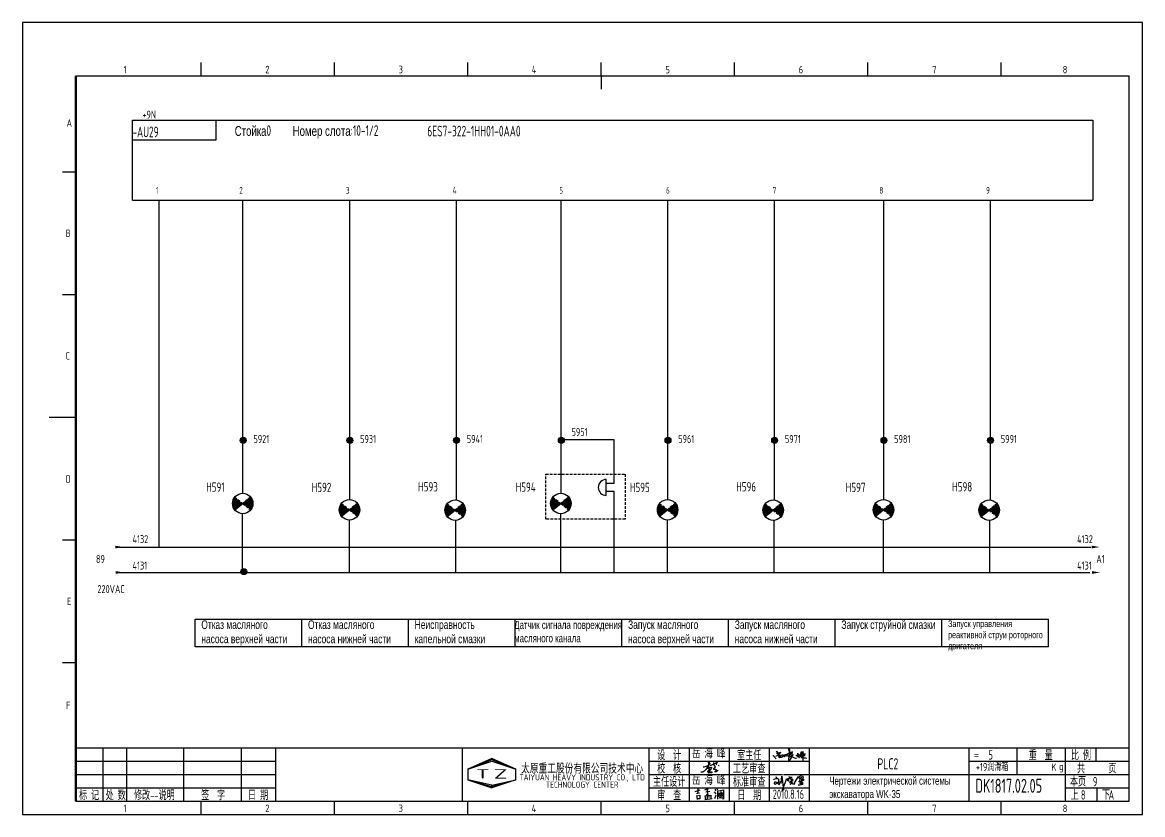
# Model space of a CAD drawing. Extents: x -2005 to 7010, y -1792 to 2924.
# Drawn here: x 2591.6 to 3011.6, y 4.3 to 301.3 of the extents above; entities that cross this region are included whole.
import ezdxf
from ezdxf.enums import TextEntityAlignment as Align

# ---------------------------------------------------------------- set-up
doc = ezdxf.new("R2010")
doc.units = 0
doc.header["$LTSCALE"] = 2
doc.linetypes.add('DASHED2', pattern=[0.375, 0.25, -0.125])
doc.layers.get('0').update_dxf_attribs({"linetype": 'CONTINUOUS'})
for name, color, linetype in [('01', 7, 'CONTINUOUS'), ('11', 3, 'CONTINUOUS'), ('CONTINUOUS', 7, 'CONTINUOUS')]:
    doc.layers.add(name, color=color, linetype=linetype)
doc.styles.add('ROMAN', font='ROMANC.shx', dxfattribs={"width": 0.7, "height": 0.7})
doc.styles.add('ROMANS', font='romans', dxfattribs={"width": 0.67, "bigfont": 'hzlib'})
doc.styles.get("Standard").update_dxf_attribs({"font": 'isocp.shx', "width": 0.707, "bigfont": 'dfst.shx'})

# ---------------------------------------------------------------- blocks, each defined once
blk = doc.blocks.new('A$C5BE500A0')
for p, q in [((64.4, 48.9), (64.5, 51.6)), ((65.3, 44.3), (64.4, 48.9)), ((64.5, 51.6), (65.9, 52.2)), ((67.1, 48.5), (64.5, 17.9)), ((65.9, 52.2), (66.5, 51.5)), ((66.5, 51.5), (67.1, 48.5)), ((0, 24.1), (1.5, 23.9)), ((1.5, 23.9), (12.6, 10.8)), ((11.6, 21), (13.8, 22.8)), ((13.8, 22.8), (17.9, 23.5)), ((15.3, 41.2), (22.2, 26.1)), ((15.3, 40.1), (15.3, 41.2)), ((15.4, 37.7), (15.3, 40.1)), ((15.4, 32.4), (21, 34.6)), ((15.5, 31.8), (15.4, 32.4)), ((19.1, 30.1), (15.5, 31.8)), ((17.9, 23.5), (26, 24.9)), ((22.2, 26.1), (19.1, 30.1)), ((21, 34.6), (24.5, 35.1)), ((22.6, 18.1), (23.6, 19.3)), ((23.7, 17.3), (22.6, 18.1)), ((23.3, 27.9), (23.1, 27.8)), ((25.3, 29.5), (23.3, 27.9)), ((23.6, 19.3), (25.8, 19.9)), ((24.5, 35.1), (28.2, 35.6)), ((26.1, 16.2), (24.9, 15)), ((26.8, 30.7), (25.3, 29.5)), ((25.8, 19.9), (29.2, 20.8)), ((26, 24.9), (36.8, 26.1)), ((28.4, 20), (26.1, 16.2)), ((29.4, 34), (26.8, 30.7)), ((28.2, 35.6), (30.2, 36.8)), ((29.4, 15.2), (28.2, 15.7)), ((29.5, 22.1), (28.4, 20)), ((29.2, 20.8), (33, 21.4)), ((30.2, 38), (29.4, 34)), ((32.4, 15.1), (29.4, 15.2)), ((30.2, 22.7), (29.5, 22.1)), ((30.2, 36.8), (30.2, 38)), ((31.6, 22.6), (30.2, 22.7)), ((32.8, 22.1), (31.6, 22.6)), ((35, 16.2), (32.4, 15.1)), ((33, 21.4), (32.8, 22.1)), ((37.6, 17.7), (35, 16.2)), ((36.8, 26.1), (40.9, 26)), ((39.7, 20.3), (37.6, 17.7)), ((40.8, 21.6), (39.7, 20.3)), ((40.2, 22.8), (44.3, 25.4)), ((41.7, 24.4), (40.8, 21.6)), ((40.9, 26), (41.7, 24.4)), ((44.3, 25.4), (50.6, 27.7)), ((44.7, 18.7), (49.1, 22.6)), ((49.1, 22.6), (54.4, 27.2)), ((50.6, 27.7), (56.2, 29.3)), ((54.4, 27.2), (59.1, 30.4)), ((56.8, 20.6), (55.9, 19.6)), ((56.2, 29.3), (60.8, 29.6)), ((56.7, 31.7), (57.4, 29.6)), ((57.6, 25), (56.8, 20.6)), ((57.4, 29.6), (57.6, 25)), ((59.1, 30.4), (64.7, 33.7)), ((60.8, 29.6), (62.2, 29.2)), ((66.6, 21), (62.5, 20.6)), ((62.5, 20.6), (75.7, 18.4)), ((64.5, 17.9), (63.3, 8.5)), ((63.3, 8.5), (63.5, 0.1)), ((63.5, 0.1), (64.3, 0)), ((64.3, 0), (67.5, 2.5)), ((64.7, 33.7), (72, 37.3)), ((67.5, 39.5), (65.3, 44.3)), ((69.8, 21.4), (66.6, 21)), ((70.3, 36.3), (67.5, 39.5)), ((67.5, 2.5), (73.8, 13.7)), ((68.3, 28.6), (72.6, 29.4)), ((69.3, 29), (68.3, 28.6)), ((72, 30.5), (69.3, 29)), ((69.9, 34.1), (69.7, 33.3)), ((69.7, 33.3), (71.9, 33.6)), ((76.7, 24.1), (69.8, 21.4)), ((74.6, 36.5), (69.9, 34.1)), ((73.8, 32.8), (70.3, 36.3)), ((71.9, 33.6), (75.3, 34.2)), ((72, 37.3), (77.8, 39)), ((74.8, 31.8), (72, 30.5)), ((72.6, 29.4), (78.2, 30.4)), ((77.7, 30.8), (73.8, 32.8)), ((73.8, 13.7), (77.7, 20)), ((79.7, 39.2), (74.6, 36.5)), ((76.7, 32.6), (74.8, 31.8)), ((75.3, 34.2), (77, 34.5)), ((75.7, 18.4), (81.9, 16.6)), ((77.7, 33.5), (76.7, 32.6)), ((79.9, 25.4), (76.7, 24.1)), ((77, 34.5), (78, 34.1)), ((78, 34.1), (77.7, 33.5)), ((80.1, 30.5), (77.7, 30.8)), ((77.7, 20), (81.2, 25.6)), ((77.8, 39), (79.7, 39.2)), ((78.2, 30.4), (80.1, 30.5)), ((82.1, 26.9), (79.9, 25.4)), ((81.2, 25.6), (82.1, 26.9)), ((81.9, 16.6), (87.3, 14.8)), ((87.3, 14.8), (91.3, 12.9)), ((91.3, 12.9), (94.8, 12.6)), ((94.5, 25.2), (94.9, 23.9)), ((94.8, 12.6), (95.8, 12.8)), ((94.9, 23.9), (95.3, 23)), ((95.3, 23), (95.8, 22.8)), ((95.8, 22.8), (97, 23.3)), ((97, 23.3), (97.8, 25.3)), ((98.5, 23.8), (97.4, 25.9)), ((97.8, 25.3), (100.8, 27)), ((101.1, 23.3), (98.5, 23.8)), ((99, 31.4), (100.1, 32)), ((100.7, 21.1), (99.2, 17.4)), ((99.2, 17.4), (101.9, 20.9)), ((100.1, 32), (101.1, 31.6)), ((102.1, 27.7), (100.7, 21.1)), ((100.8, 27), (103.5, 26.5)), ((101.1, 31.6), (102.1, 30.6)), ((103.3, 23.7), (101.1, 23.3)), ((101.9, 20.9), (103.1, 21.8)), ((102.1, 30.6), (102.1, 27.7)), ((103.1, 21.8), (103.7, 20.1)), ((104.7, 23.9), (103.3, 23.7)), ((103.5, 26.5), (104.5, 25.2)), ((103.7, 20.1), (103.9, 18.5)), ((103.9, 18.5), (105, 16.1)), ((104.2, 28.7), (108.3, 26.3)), ((104.5, 25.2), (104.7, 23.9)), ((105, 16.1), (106.4, 15.7)), ((106.4, 15.7), (107.7, 17.3)), ((107.7, 17.3), (110.9, 22.6)), ((108.3, 26.3), (115.7, 20.2)), ((110.9, 22.6), (113.3, 30.9)), ((111.7, 21.6), (125.7, 23.5)), ((115.4, 22.1), (111.7, 21.6)), ((112.9, 30.9), (112.3, 30.9)), ((117.4, 32.7), (112.9, 30.9)), ((112.9, 26.9), (127.4, 26.5)), ((124.7, 26.6), (112.9, 26.9)), ((113.3, 30.9), (114.4, 35)), ((113.4, 15.2), (124.8, 14.7)), ((114.4, 35), (115.4, 38.4)), ((115.4, 38.4), (118.1, 38.8)), ((122.5, 23.3), (115.4, 22.1)), ((115.7, 20.2), (118.5, 18.9)), ((116.7, 30.8), (120.9, 31.8)), ((122.1, 34.8), (117.4, 32.7)), ((118.1, 38.8), (123.3, 38.3)), ((118.5, 18.9), (120.8, 19.6)), ((120.8, 19.6), (121.1, 20.7)), ((120.9, 31.8), (124.1, 32)), ((121.7, 31.5), (122.2, 1.9)), ((123, 28.1), (121.7, 31.5)), ((124.7, 36.8), (122.1, 34.8)), ((126.4, 24.6), (122.5, 23.3)), ((128.2, 25.5), (123, 28.1)), ((123.3, 38.3), (124.7, 36.8)), ((124.1, 32), (129.1, 31.3)), ((128.1, 26.7), (124.7, 26.6)), ((124.8, 14.7), (132, 14.1)), ((125.7, 23.5), (130.1, 23.8)), ((127.4, 26.5), (126.4, 24.6)), ((130.2, 28.3), (128.1, 26.7)), ((130.5, 24.3), (128.2, 25.5)), ((129.1, 31.3), (130.7, 30.3)), ((130.1, 23.8), (130.5, 24.3)), ((130.7, 30.3), (130.2, 28.3)), ((132, 14.1), (137.3, 13.6))]:
    blk.add_line(p, q)
blk = doc.blocks.new('lf')
for points in [[(409.4, 317.6), (411.9, 317.6), (420.7, 320.5), (429.4, 326.1), (429, 328.4), (426.7, 330.1), (424.2, 331.3), (423.4, 332.6), (424.4, 333.4), (425, 330.7), (425, 327.4), (425, 324.7), (424.8, 321.8), (424.8, 320.3), (424.8, 318.7), (425, 314.7), (425, 313), (424.8, 313)], [(432.1, 320.3), (430.6, 321.6), (450.9, 331.7), (450.9, 332.2)], [(439.5, 330.9), (440, 324.5), (442, 320.7)], [(446.2, 333.8), (448.1, 330.5), (448.1, 326.7), (446.6, 323.8)], [(421.5, 320.1), (421.3, 317.6), (420, 315.1), (418.6, 312.6), (416.7, 310.5), (414.9, 308.5), (411.9, 305.6), (410.1, 304.1), (408, 302.6), (406.1, 302), (403.6, 302.6), (403.6, 303.5), (403.9, 303.5)], [(421.3, 316.2), (424.8, 315.9), (427.1, 316), (429.8, 316), (434.8, 316.8), (436, 316.8)], [(421.9, 314.1), (423.8, 314.1), (425.4, 313.7), (426, 313), (426.9, 312), (427.1, 312), (426.5, 310.5), (426.1, 309.5), (424.2, 306.6), (423.1, 305.4), (422.1, 304.5), (423.2, 303.3), (427.3, 303.1), (429.8, 303.1), (432.3, 302.9), (435.4, 302.7), (433.1, 299.9), (424.6, 299.5), (424, 300.4), (425.6, 303.3), (434.3, 313.5)], [(441.8, 320.7), (443.7, 320.1), (444.9, 317.6), (443.1, 315.5), (439.7, 311.8), (439.8, 310.6), (445.4, 311.2), (447, 310.3), (445.6, 307.4), (453.6, 308), (450.3, 304.7), (447, 303.3), (443.7, 303.1), (442.9, 303.7)], [(453.4, 322.4), (454.9, 322.2), (455.7, 321.8), (456.1, 321.6), (456.3, 321.4)]]:
    blk.add_lwpolyline(points)

msp = doc.modelspace()

# ---------------------------------------------------------------- hatches: boundary and pattern name
h = msp.add_hatch(color=256)
edge = h.paths.add_edge_path()
edge.add_arc((2674.37, 144.63), 1.1, 0, 360)
h = msp.add_hatch(color=256)
edge = h.paths.add_edge_path()
edge.add_arc((2714.37, 144.63), 1.1, 0, 360)
h = msp.add_hatch(color=256)
edge = h.paths.add_edge_path()
edge.add_arc((2754.34, 144.63), 1.1, 0, 360)
h = msp.add_hatch(color=256)
edge = h.paths.add_edge_path()
edge.add_arc((2793.64, 144.63), 1.1, 0, 360)
h = msp.add_hatch(color=256)
edge = h.paths.add_edge_path()
edge.add_arc((2833.64, 144.63), 1.1, 0, 360)
h = msp.add_hatch(color=256)
edge = h.paths.add_edge_path()
edge.add_arc((2873.61, 144.63), 1.1, 0, 360)
h = msp.add_hatch(color=256)
edge = h.paths.add_edge_path()
edge.add_arc((2914.6, 144.63), 1.1, 0, 360)
h = msp.add_hatch(color=256)
edge = h.paths.add_edge_path()
edge.add_arc((2954.57, 144.63), 1.1, 0, 360)
at = {"layer": '01', "linetype": 'DASHED2', "ltscale": 2}
h = msp.add_hatch(color=6, dxfattribs=at)
edge = h.paths.add_edge_path()
edge.add_arc((2674.2, 120.96), 3.84, 141.4352, 218.5648)
edge.add_line((2671.2, 118.57), (2674.2, 120.96))
edge.add_line((2674.2, 120.96), (2671.2, 123.36))
h = msp.add_hatch(color=6, dxfattribs=at)
edge = h.paths.add_edge_path()
edge.add_arc((2674.14, 120.96), 3.84, 321.4352, 398.5648)
edge.add_line((2677.14, 123.36), (2674.14, 120.96))
edge.add_line((2674.14, 120.96), (2677.14, 118.57))
h = msp.add_hatch(color=6, dxfattribs=at)
edge = h.paths.add_edge_path()
edge.add_arc((2793.48, 120.96), 3.84, 141.4352, 218.5648)
edge.add_line((2790.47, 118.57), (2793.48, 120.96))
edge.add_line((2793.48, 120.96), (2790.47, 123.36))
h = msp.add_hatch(color=6, dxfattribs=at)
edge = h.paths.add_edge_path()
edge.add_arc((2793.41, 120.96), 3.84, 321.4352, 398.5648)
edge.add_line((2796.42, 123.36), (2793.41, 120.96))
edge.add_line((2793.41, 120.96), (2796.42, 118.57))
h = msp.add_hatch(color=6, dxfattribs=at)
edge = h.paths.add_edge_path()
edge.add_arc((2714.2, 118.6), 3.84, 141.4352, 218.5648)
edge.add_line((2711.2, 116.2), (2714.2, 118.6))
edge.add_line((2714.2, 118.6), (2711.2, 120.99))
h = msp.add_hatch(color=6, dxfattribs=at)
edge = h.paths.add_edge_path()
edge.add_arc((2714.14, 118.6), 3.84, 321.4352, 398.5648)
edge.add_line((2717.14, 120.99), (2714.14, 118.6))
edge.add_line((2714.14, 118.6), (2717.14, 116.2))
h = msp.add_hatch(color=6, dxfattribs=at)
edge = h.paths.add_edge_path()
edge.add_arc((2753.82, 118.46), 3.84, 141.4352, 218.5648)
edge.add_line((2750.81, 116.07), (2753.82, 118.46))
edge.add_line((2753.82, 118.46), (2750.81, 120.86))
h = msp.add_hatch(color=6, dxfattribs=at)
edge = h.paths.add_edge_path()
edge.add_arc((2753.75, 118.46), 3.84, 321.4352, 398.5648)
edge.add_line((2756.76, 120.86), (2753.75, 118.46))
edge.add_line((2753.75, 118.46), (2756.76, 116.07))
h = msp.add_hatch(color=6, dxfattribs=at)
edge = h.paths.add_edge_path()
edge.add_arc((2833.48, 118.6), 3.84, 141.4352, 218.5648)
edge.add_line((2830.47, 116.2), (2833.48, 118.6))
edge.add_line((2833.48, 118.6), (2830.47, 120.99))
h = msp.add_hatch(color=6, dxfattribs=at)
edge = h.paths.add_edge_path()
edge.add_arc((2833.41, 118.6), 3.84, 321.4352, 398.5648)
edge.add_line((2836.42, 120.99), (2833.41, 118.6))
edge.add_line((2833.41, 118.6), (2836.42, 116.2))
h = msp.add_hatch(color=6, dxfattribs=at)
edge = h.paths.add_edge_path()
edge.add_arc((2873.09, 118.46), 3.84, 141.4352, 218.5648)
edge.add_line((2870.09, 116.07), (2873.09, 118.46))
edge.add_line((2873.09, 118.46), (2870.09, 120.86))
h = msp.add_hatch(color=6, dxfattribs=at)
edge = h.paths.add_edge_path()
edge.add_arc((2873.03, 118.46), 3.84, 321.4352, 398.5648)
edge.add_line((2876.03, 120.86), (2873.03, 118.46))
edge.add_line((2873.03, 118.46), (2876.03, 116.07))
h = msp.add_hatch(color=6, dxfattribs=at)
edge = h.paths.add_edge_path()
edge.add_arc((2914.43, 118.6), 3.84, 141.4352, 218.5648)
edge.add_line((2911.43, 116.2), (2914.43, 118.6))
edge.add_line((2914.43, 118.6), (2911.43, 120.99))
h = msp.add_hatch(color=6, dxfattribs=at)
edge = h.paths.add_edge_path()
edge.add_arc((2914.37, 118.6), 3.84, 321.4352, 398.5648)
edge.add_line((2917.37, 120.99), (2914.37, 118.6))
edge.add_line((2914.37, 118.6), (2917.37, 116.2))
h = msp.add_hatch(color=6, dxfattribs=at)
edge = h.paths.add_edge_path()
edge.add_arc((2954.05, 118.46), 3.84, 141.4352, 218.5648)
edge.add_line((2951.04, 116.07), (2954.05, 118.46))
edge.add_line((2954.05, 118.46), (2951.04, 120.86))
h = msp.add_hatch(color=6, dxfattribs=at)
edge = h.paths.add_edge_path()
edge.add_arc((2953.98, 118.46), 3.84, 321.4352, 398.5648)
edge.add_line((2956.99, 120.86), (2953.98, 118.46))
edge.add_line((2953.98, 118.46), (2956.99, 116.07))
at = {"layer": 'CONTINUOUS'}
h = msp.add_hatch(color=256, dxfattribs=at)
edge = h.paths.add_edge_path()
edge.add_arc((2674.63, 95.41), 1.1, 0, 360)

# ---------------------------------------------------------------- linework, layer by layer
at = {"color": 0}
msp.add_line((2813.47, 144.77), (2793.47, 144.77), dxfattribs=at)
for p, q in [((2656.31, 77.6), (2976.31, 77.6)), ((2656.31, 67.19), (2656.31, 77.6)), ((2696.31, 67.19), (2696.31, 77.6)), ((2736.31, 67.19), (2736.31, 77.6)), ((2776.31, 67.19), (2776.31, 77.6)), ((2816.31, 67.19), (2816.31, 77.6)), ((2856.31, 67.19), (2856.31, 77.6)), ((2896.31, 67.19), (2896.31, 77.6)), ((2936.31, 67.19), (2936.31, 77.6)), ((2976.31, 67.19), (2976.31, 77.6)), ((2696.31, 67.19), (2696.31, 74.69)), ((2736.31, 67.19), (2736.31, 74.69)), ((2776.31, 67.19), (2776.31, 74.69)), ((2816.31, 67.19), (2816.31, 74.69)), ((2856.31, 67.19), (2856.31, 74.69)), ((2896.31, 67.19), (2896.31, 74.69)), ((2936.31, 67.19), (2936.31, 74.69)), ((2976.31, 67.19), (2656.31, 67.19)), ((2886.58, 19.33), (2946.58, 19.33)), ((2843.85, 13.01), (2845.66, 13.65)), ((2844.86, 14.18), (2844.86, 12.37)), ((2847.41, 13.61), (2848.57, 14.13)), ((2847.41, 13.61), (2847.41, 13.61)), ((2847.8, 12.83), (2849.35, 13.09)), ((2848.57, 14.13), (2848.31, 13.35)), ((2848.31, 13.35), (2848.31, 13.09)), ((2848.31, 13.09), (2848.57, 11.54)), ((2850.99, 12.9), (2851.53, 12.17)), ((2851.17, 13.83), (2851.53, 13.2)), ((2851.99, 14.05), (2852.35, 13.41)), ((2852.23, 13.11), (2852.23, 10.11)), ((2852.6, 12.32), (2854.02, 12.62)), ((2852.69, 13.26), (2854.39, 13.62)), ((2853.39, 12.96), (2853.48, 10.35)), ((2854.39, 13.62), (2854.42, 13.62)), ((2854.42, 13.62), (2854.42, 10.17)), ((2844.37, 12.23), (2845.4, 12.49)), ((2844.37, 11.45), (2844.63, 10.03)), ((2844.5, 11.32), (2845.53, 11.58)), ((2845.53, 10.29), (2844.5, 10.29)), ((2844.63, 12.49), (2844.63, 12.49)), ((2845.53, 11.58), (2845.53, 10.29)), ((2847.42, 9.98), (2850.18, 10.34)), ((2847.48, 11.32), (2847.74, 10.03)), ((2847.61, 11.32), (2849.68, 11.58)), ((2848.57, 11.54), (2848.05, 11.8)), ((2848.38, 11.32), (2848.38, 10.29)), ((2848.9, 11.45), (2848.9, 10.68)), ((2849.68, 11.58), (2849.68, 10.16)), ((2851.17, 10.35), (2851.69, 11.68)), ((2852.54, 11.96), (2852.57, 11.26)), ((2854.24, 12.17), (2852.57, 11.83)), ((2852.57, 11.26), (2854.36, 11.56)), ((2853.12, 10.92), (2852.78, 10.41)), ((2852.99, 11.65), (2853.17, 11.5)), ((2853.81, 11.83), (2853.63, 11.5)), ((2853.8, 11.09), (2854.14, 10.75)), ((2854.42, 10.17), (2854.14, 10.47)), ((2854.36, 11.56), (2854.24, 12.17))]:
    msp.add_line(p, q)
msp.add_lwpolyline([(2632.91, 264.63), (2664.16, 264.63), (2664.16, 257.13), (2632.91, 257.13)], close=True)
for centre in [(2674.37, 144.63), (2714.37, 144.63), (2754.34, 144.63), (2793.64, 144.63), (2833.64, 144.63), (2873.61, 144.63), (2914.6, 144.63), (2954.57, 144.63)]:
    msp.add_circle(centre, 1.1)
at = {"layer": '01', "color": 6, "linetype": 'DASHED2', "ltscale": 2}
for p, q in [((2671.2, 123.36), (2674.2, 120.96)), ((2677.14, 123.36), (2674.14, 120.96)), ((2677.21, 123.36), (2674.2, 120.96)), ((2790.47, 123.36), (2793.48, 120.96)), ((2796.42, 123.36), (2793.41, 120.96)), ((2796.48, 123.36), (2793.48, 120.96)), ((2674.2, 120.96), (2671.2, 118.57)), ((2674.14, 120.96), (2677.14, 118.57)), ((2674.2, 120.96), (2677.21, 118.57)), ((2711.2, 120.99), (2714.2, 118.6)), ((2714.2, 118.6), (2711.2, 116.2)), ((2717.14, 120.99), (2714.14, 118.6)), ((2714.14, 118.6), (2717.14, 116.2)), ((2717.21, 120.99), (2714.2, 118.6)), ((2714.2, 118.6), (2717.21, 116.2)), ((2750.81, 120.86), (2753.82, 118.46)), ((2753.82, 118.46), (2750.81, 116.07)), ((2756.76, 120.86), (2753.75, 118.46)), ((2753.75, 118.46), (2756.76, 116.07)), ((2756.82, 120.86), (2753.82, 118.46)), ((2753.82, 118.46), (2756.82, 116.07)), ((2793.48, 120.96), (2790.47, 118.57)), ((2793.41, 120.96), (2796.42, 118.57)), ((2793.48, 120.96), (2796.48, 118.57)), ((2830.47, 120.99), (2833.48, 118.6)), ((2833.48, 118.6), (2830.47, 116.2)), ((2836.42, 120.99), (2833.41, 118.6)), ((2833.41, 118.6), (2836.42, 116.2)), ((2836.48, 120.99), (2833.48, 118.6)), ((2833.48, 118.6), (2836.48, 116.2)), ((2870.09, 120.86), (2873.09, 118.46)), ((2873.09, 118.46), (2870.09, 116.07)), ((2876.03, 120.86), (2873.03, 118.46)), ((2873.03, 118.46), (2876.03, 116.07)), ((2876.09, 120.86), (2873.09, 118.46)), ((2873.09, 118.46), (2876.09, 116.07)), ((2911.43, 120.99), (2914.43, 118.6)), ((2914.43, 118.6), (2911.43, 116.2)), ((2917.37, 120.99), (2914.37, 118.6)), ((2914.37, 118.6), (2917.37, 116.2)), ((2917.44, 120.99), (2914.43, 118.6)), ((2914.43, 118.6), (2917.44, 116.2)), ((2951.04, 120.86), (2954.05, 118.46)), ((2954.05, 118.46), (2951.04, 116.07)), ((2956.99, 120.86), (2953.98, 118.46)), ((2953.98, 118.46), (2956.99, 116.07)), ((2957.05, 120.86), (2954.05, 118.46)), ((2954.05, 118.46), (2957.05, 116.07))]:
    msp.add_line(p, q, dxfattribs=at)
at = {"layer": '01', "color": 2, "linetype": 'DASHED2', "ltscale": 2}
msp.add_lwpolyline([(2787.86, 131.96), (2817.53, 131.96), (2817.53, 115.09), (2787.86, 115.09)], close=True, dxfattribs=at)
at = {"layer": '01', "color": 6, "linetype": 'DASHED2', "ltscale": 2}
for centre, start, end in [((2674.2, 120.96), 141.4352, 218.5648), ((2674.14, 120.96), 321.4352, 38.5648), ((2793.48, 120.96), 141.4352, 218.5648), ((2793.41, 120.96), 321.4352, 38.5648), ((2714.2, 118.6), 141.4352, 218.5648), ((2714.14, 118.6), 321.4352, 38.5648), ((2753.82, 118.46), 141.4352, 218.5648), ((2753.75, 118.46), 321.4352, 38.5648), ((2833.48, 118.6), 141.4352, 218.5648), ((2833.41, 118.6), 321.4352, 38.5648), ((2873.09, 118.46), 141.4352, 218.5648), ((2873.03, 118.46), 321.4352, 38.5648), ((2914.43, 118.6), 141.4352, 218.5648), ((2914.37, 118.6), 321.4352, 38.5648), ((2954.05, 118.46), 141.4352, 218.5648), ((2953.98, 118.46), 321.4352, 38.5648)]:
    msp.add_arc(centre, 3.84, start, end, dxfattribs=at)
at = {"layer": 'CONTINUOUS', "color": 3}
for p, q in [((3011.58, 301.33), (2591.58, 301.33)), ((2591.58, 301.33), (2591.58, 4.33)), ((3011.58, 4.33), (3011.58, 301.33)), ((2591.58, 4.33), (3011.58, 4.33))]:
    msp.add_line(p, q, dxfattribs=at)
at = {"layer": 'CONTINUOUS', "linetype": 'Continuous'}
for p, q in [((2658.58, 281.33), (2658.58, 286.33)), ((2708.58, 281.33), (2708.58, 286.33)), ((2758.58, 281.33), (2758.58, 286.33)), ((2858.58, 281.33), (2858.58, 286.33)), ((2908.58, 281.33), (2908.58, 286.33)), ((2958.58, 281.33), (2958.58, 286.33)), ((2606.58, 245.33), (2611.58, 245.33)), ((2606.58, 199.33), (2611.58, 199.33)), ((2601.58, 153.33), (2611.58, 153.33)), ((2606.58, 107.33), (2611.58, 107.33)), ((2606.58, 61.33), (2611.58, 61.33)), ((2611.58, 29.33), (3006.58, 29.33)), ((2621.86, 9.33), (2621.86, 29.33)), ((2630.69, 9.33), (2630.69, 29.33)), ((2651.92, 29.33), (2651.92, 9.33)), ((2673.58, 29.33), (2673.58, 9.33)), ((2686.58, 9.33), (2686.58, 29.33)), ((2756.58, 9.33), (2756.58, 29.33)), ((2767.58, 25.33), (2758.58, 21.33)), ((2776.58, 21.33), (2767.58, 25.33)), ((2826.58, 9.33), (2826.58, 29.33)), ((2841.58, 29.33), (2841.58, 9.33)), ((2856.58, 29.33), (2856.58, 9.33)), ((2871.58, 29.33), (2871.58, 9.33)), ((2886.58, 29.33), (2886.58, 9.33)), ((2946.58, 9.33), (2946.58, 29.33)), ((2964.48, 29.33), (2964.48, 19.33)), ((2982.58, 29.33), (2982.58, 9.33)), ((2611.58, 24.33), (2686.58, 24.33)), ((2767.58, 24.83), (2758.58, 21.33)), ((2758.58, 21.33), (2767.58, 24.33)), ((2758.58, 21.33), (2758.58, 17.33)), ((2776.58, 21.33), (2767.58, 24.83)), ((2767.58, 24.33), (2776.58, 21.33)), ((2776.58, 17.33), (2776.58, 21.33)), ((2826.58, 24.33), (2876.58, 24.33)), ((2876.58, 24.33), (2886.58, 24.33)), ((2876.58, 24.33), (2886.58, 24.33)), ((2946.58, 24.33), (3006.58, 24.33)), ((2611.58, 19.33), (2686.58, 19.33)), ((2758.58, 17.33), (2767.58, 14.33)), ((2767.58, 15.33), (2758.58, 17.33)), ((2758.58, 17.33), (2767.58, 14.83)), ((2767.58, 14.83), (2776.58, 17.33)), ((2776.58, 17.33), (2767.58, 14.33)), ((2767.58, 15.33), (2776.58, 17.33)), ((2826.58, 19.33), (2876.58, 19.33)), ((2876.91, 19.33), (2886.58, 19.33)), ((2946.58, 19.33), (3006.58, 19.33)), ((2611.58, 14.33), (2686.58, 14.33)), ((2767.58, 14.33), (2767.58, 15.33)), ((2767.58, 14.33), (2767.58, 15.33)), ((2826.58, 14.33), (2876.58, 14.33)), ((2876.58, 14.33), (2886.58, 14.33)), ((2982.58, 14.33), (3006.58, 14.33)), ((2658.58, 4.33), (2658.58, 9.33)), ((2708.58, 4.33), (2708.58, 9.33)), ((2758.58, 4.33), (2758.58, 9.33)), ((2858.58, 4.33), (2858.58, 9.33)), ((2908.58, 4.33), (2908.58, 9.33)), ((2958.58, 4.33), (2958.58, 9.33))]:
    msp.add_line(p, q, dxfattribs=at)
at = {"layer": 'CONTINUOUS'}
for p, q in [((2808.58, 281.33), (2808.58, 286.33)), ((2611.58, 281.33), (3006.58, 281.33)), ((2808.58, 281.33), (2808.58, 276.33)), ((3006.58, 9.33), (3006.58, 281.33)), ((2632.91, 264.63), (2992.91, 264.63)), ((2632.91, 234.63), (2632.91, 264.63)), ((2992.91, 264.63), (2992.91, 234.63)), ((2632.91, 234.63), (2992.91, 234.63)), ((2642.91, 104.63), (2642.91, 234.63)), ((2642.91, 104.63), (2642.91, 234.63)), ((2674.16, 234.63), (2674.16, 124.8)), ((2714.16, 234.63), (2714.16, 122.44)), ((2754.16, 234.63), (2754.16, 122.13)), ((2793.44, 234.63), (2793.44, 124.8)), ((2833.44, 234.63), (2833.44, 122.44)), ((2873.44, 234.63), (2873.44, 122.13)), ((2914.39, 234.63), (2914.39, 122.44)), ((2954.39, 234.63), (2954.39, 122.13)), ((2813.47, 128.5), (2813.47, 144.77)), ((2810.51, 124), (2810.51, 130)), ((2813.51, 128.5), (2810.51, 128.5)), ((2671.2, 118.57), (2677.21, 123.36)), ((2790.47, 118.57), (2796.48, 123.36)), ((2813.51, 125.5), (2810.51, 125.5)), ((2813.47, 95.1), (2813.47, 125.5)), ((2813.47, 125.3), (2813.47, 125.5)), ((2711.2, 116.2), (2717.21, 120.99)), ((2750.81, 116.07), (2756.82, 120.86)), ((2830.47, 116.2), (2836.48, 120.99)), ((2870.09, 116.07), (2876.09, 120.86)), ((2911.43, 116.2), (2917.44, 120.99)), ((2951.04, 116.07), (2957.05, 120.86)), ((2674.16, 95.1), (2674.16, 117.13)), ((2714.16, 95.1), (2714.16, 114.76)), ((2754.13, 95.1), (2754.13, 114.64)), ((2793.44, 95.1), (2793.44, 117.13)), ((2833.44, 95.1), (2833.44, 114.76)), ((2873.41, 95.1), (2873.41, 114.64)), ((2914.39, 95.1), (2914.39, 114.76)), ((2954.36, 95.1), (2954.36, 114.64)), ((2627.91, 104.63), (2992.19, 104.63)), ((2627.91, 95.1), (2991.74, 95.1)), ((2994.08, 29.33), (2994.08, 24.33)), ((2873.24, 17.35), (2873.5, 17.56)), ((2873.24, 17.35), (2873.5, 17.56)), ((2873.24, 17.35), (2873.5, 17.56)), ((2873.24, 17.35), (2873.5, 17.56)), ((2873.5, 17.56), (2873.85, 17.71)), ((2873.5, 17.56), (2873.85, 17.71)), ((2873.5, 17.56), (2873.85, 17.71)), ((2873.5, 17.56), (2873.85, 17.71)), ((2873.85, 17.71), (2874.21, 17.81)), ((2873.85, 17.71), (2874.21, 17.81)), ((2873.85, 17.71), (2874.21, 17.81)), ((2873.85, 17.71), (2874.21, 17.81)), ((2873.91, 18.52), (2874.26, 18.32)), ((2873.91, 18.52), (2874.26, 18.32)), ((2873.91, 18.52), (2874.26, 18.32)), ((2873.91, 18.52), (2874.26, 18.32)), ((2874.21, 17.81), (2874.72, 17.86)), ((2874.21, 17.81), (2874.72, 17.86)), ((2874.21, 17.81), (2874.72, 17.86)), ((2874.21, 17.81), (2874.72, 17.86)), ((2874.26, 18.32), (2874.31, 18.17)), ((2874.26, 18.32), (2874.31, 18.17)), ((2874.26, 18.32), (2874.31, 18.17)), ((2874.26, 18.32), (2874.31, 18.17)), ((2874.31, 18.17), (2874.31, 17.86)), ((2874.31, 18.17), (2874.31, 17.86)), ((2874.31, 18.17), (2874.31, 17.86)), ((2874.31, 18.17), (2874.31, 17.86)), ((2874.72, 17.86), (2875.13, 17.76)), ((2874.72, 17.86), (2875.13, 17.76)), ((2874.72, 17.86), (2875.13, 17.76)), ((2874.72, 17.86), (2875.13, 17.76)), ((2875.13, 17.15), (2875.03, 16.79)), ((2875.13, 17.15), (2875.03, 16.79)), ((2875.13, 17.15), (2875.03, 16.79)), ((2875.13, 17.15), (2875.03, 16.79)), ((2875.13, 17.76), (2875.13, 17.56)), ((2875.13, 17.76), (2875.13, 17.56)), ((2875.13, 17.76), (2875.13, 17.56)), ((2875.13, 17.76), (2875.13, 17.56)), ((2875.13, 17.56), (2875.13, 17.15)), ((2875.13, 17.56), (2875.13, 17.15)), ((2875.13, 17.56), (2875.13, 17.15)), ((2875.13, 17.56), (2875.13, 17.15)), ((2876.05, 16.03), (2876.3, 18.68)), ((2876.05, 16.03), (2876.3, 18.68)), ((2876.05, 16.03), (2876.3, 18.68)), ((2876.05, 16.03), (2876.3, 18.68)), ((2876.3, 18.68), (2876.92, 13.48)), ((2876.3, 18.68), (2876.92, 13.48)), ((2876.3, 18.68), (2876.92, 13.48)), ((2876.3, 18.68), (2876.92, 13.48)), ((2876.46, 13.42), (2878.25, 17.84)), ((2876.46, 13.42), (2878.25, 17.84)), ((2876.46, 13.42), (2878.25, 17.84)), ((2876.46, 13.42), (2878.25, 17.84)), ((2878.29, 17.76), (2878.4, 17.29)), ((2878.29, 17.76), (2878.4, 17.29)), ((2878.29, 17.76), (2878.4, 17.29)), ((2878.29, 17.76), (2878.4, 17.29)), ((2878.4, 17.76), (2878.55, 17.87)), ((2878.4, 17.76), (2878.55, 17.87)), ((2878.4, 17.76), (2878.55, 17.87)), ((2878.4, 17.76), (2878.55, 17.87)), ((2878.51, 16.96), (2878.4, 17.76)), ((2878.51, 16.96), (2878.4, 17.76)), ((2878.51, 16.96), (2878.4, 17.76)), ((2878.51, 16.96), (2878.4, 17.76)), ((2878.4, 17.29), (2878.51, 16.96)), ((2878.4, 17.29), (2878.51, 16.96)), ((2878.4, 17.29), (2878.51, 16.96)), ((2878.4, 17.29), (2878.51, 16.96)), ((2878.55, 17.87), (2878.7, 17.87)), ((2878.55, 17.87), (2878.7, 17.87)), ((2878.55, 17.87), (2878.7, 17.87)), ((2878.55, 17.87), (2878.7, 17.87)), ((2878.62, 17.18), (2878.66, 17.43)), ((2878.62, 17.18), (2878.66, 17.43)), ((2878.62, 17.18), (2878.66, 17.43)), ((2878.62, 17.18), (2878.66, 17.43)), ((2878.66, 16.92), (2878.62, 17.18)), ((2878.66, 16.92), (2878.62, 17.18)), ((2878.66, 16.92), (2878.62, 17.18)), ((2878.66, 16.92), (2878.62, 17.18)), ((2878.66, 17.43), (2878.73, 17.62)), ((2878.66, 17.43), (2878.73, 17.62)), ((2878.66, 17.43), (2878.73, 17.62)), ((2878.66, 17.43), (2878.73, 17.62)), ((2878.77, 16.85), (2878.66, 16.92)), ((2878.77, 16.85), (2878.66, 16.92)), ((2878.77, 16.85), (2878.66, 16.92)), ((2878.77, 16.85), (2878.66, 16.92)), ((2878.7, 17.87), (2878.84, 17.54)), ((2878.7, 17.87), (2878.84, 17.54)), ((2878.7, 17.87), (2878.84, 17.54)), ((2878.7, 17.87), (2878.84, 17.54)), ((2878.73, 17.62), (2878.99, 17.8)), ((2878.73, 17.62), (2878.99, 17.8)), ((2878.73, 17.62), (2878.99, 17.8)), ((2878.73, 17.62), (2878.99, 17.8)), ((2878.84, 17.18), (2878.77, 16.85)), ((2878.84, 17.18), (2878.77, 16.85)), ((2878.84, 17.18), (2878.77, 16.85)), ((2878.84, 17.18), (2878.77, 16.85)), ((2878.84, 17.54), (2878.84, 17.18)), ((2878.84, 17.54), (2878.84, 17.18)), ((2878.84, 17.54), (2878.84, 17.18)), ((2878.84, 17.54), (2878.84, 17.18)), ((2878.95, 18.53), (2880.09, 17.25)), ((2879.14, 18.31), (2878.95, 18.53)), ((2878.95, 18.53), (2880.09, 17.25)), ((2879.14, 18.31), (2878.95, 18.53)), ((2878.95, 18.53), (2880.09, 17.25)), ((2879.14, 18.31), (2878.95, 18.53)), ((2878.95, 18.53), (2880.09, 17.25)), ((2879.14, 18.31), (2878.95, 18.53)), ((2878.99, 17.8), (2879.39, 17.98)), ((2878.99, 17.8), (2879.39, 17.98)), ((2878.99, 17.8), (2879.39, 17.98)), ((2878.99, 17.8), (2879.39, 17.98)), ((2880.24, 18.24), (2879.14, 18.31)), ((2880.24, 18.24), (2879.14, 18.31)), ((2880.24, 18.24), (2879.14, 18.31)), ((2880.24, 18.24), (2879.14, 18.31)), ((2879.39, 17.98), (2879.91, 18.13)), ((2879.39, 17.98), (2879.91, 18.13)), ((2879.39, 17.98), (2879.91, 18.13)), ((2879.39, 17.98), (2879.91, 18.13)), ((2879.76, 16.88), (2879.47, 16.59)), ((2879.76, 16.88), (2879.47, 16.59)), ((2879.76, 16.88), (2879.47, 16.59)), ((2879.76, 16.88), (2879.47, 16.59)), ((2880.2, 17.43), (2879.76, 16.88)), ((2880.2, 17.43), (2879.76, 16.88)), ((2880.2, 17.43), (2879.76, 16.88)), ((2880.2, 17.43), (2879.76, 16.88)), ((2879.91, 18.13), (2880.24, 18.24)), ((2879.91, 18.13), (2880.24, 18.24)), ((2879.91, 18.13), (2880.24, 18.24)), ((2879.91, 18.13), (2880.24, 18.24)), ((2880.09, 17.25), (2880.42, 16.99)), ((2880.09, 17.25), (2880.42, 16.99)), ((2880.09, 17.25), (2880.42, 16.99)), ((2880.09, 17.25), (2880.42, 16.99)), ((2880.46, 17.51), (2880.2, 17.43)), ((2880.46, 17.51), (2880.2, 17.43)), ((2880.46, 17.51), (2880.2, 17.43)), ((2880.46, 17.51), (2880.2, 17.43)), ((2880.42, 16.99), (2880.57, 17.25)), ((2880.42, 16.99), (2880.57, 17.25)), ((2880.42, 16.99), (2880.57, 17.25)), ((2880.42, 16.99), (2880.57, 17.25)), ((2880.57, 17.25), (2880.46, 17.51)), ((2880.57, 17.25), (2880.46, 17.51)), ((2880.57, 17.25), (2880.46, 17.51)), ((2880.57, 17.25), (2880.46, 17.51)), ((2881.11, 16.24), (2882.62, 18.62)), ((2881.11, 16.24), (2882.62, 18.62)), ((2881.11, 16.24), (2882.62, 18.62)), ((2881.11, 16.24), (2882.62, 18.62)), ((2882.6, 18.54), (2882.74, 18.12)), ((2882.6, 18.54), (2882.74, 18.12)), ((2882.6, 18.54), (2882.74, 18.12)), ((2882.6, 18.54), (2882.74, 18.12)), ((2882.7, 18.28), (2883.06, 18.71)), ((2882.7, 18.28), (2883.06, 18.71)), ((2882.7, 18.28), (2883.06, 18.71)), ((2882.7, 18.28), (2883.06, 18.71)), ((2882.9, 17.01), (2882.7, 16.72)), ((2882.9, 17.01), (2882.7, 16.72)), ((2882.9, 17.01), (2882.7, 16.72)), ((2882.9, 17.01), (2882.7, 16.72)), ((2882.74, 18.12), (2882.96, 17.86)), ((2882.74, 18.12), (2882.96, 17.86)), ((2882.74, 18.12), (2882.96, 17.86)), ((2882.74, 18.12), (2882.96, 17.86)), ((2883.06, 17.34), (2882.9, 17.01)), ((2883.06, 17.34), (2882.9, 17.01)), ((2883.06, 17.34), (2882.9, 17.01)), ((2883.06, 17.34), (2882.9, 17.01)), ((2882.96, 17.86), (2883.09, 17.83)), ((2882.96, 17.86), (2883.09, 17.83)), ((2882.96, 17.86), (2883.09, 17.83)), ((2882.96, 17.86), (2883.09, 17.83)), ((2883.06, 18.71), (2883.36, 18.81)), ((2883.06, 18.71), (2883.36, 18.81)), ((2883.06, 18.71), (2883.36, 18.81)), ((2883.06, 18.71), (2883.36, 18.81)), ((2883.16, 17.47), (2883.06, 17.34)), ((2883.16, 17.47), (2883.06, 17.34)), ((2883.16, 17.47), (2883.06, 17.34)), ((2883.16, 17.47), (2883.06, 17.34)), ((2883.16, 16.72), (2883.68, 16.98)), ((2883.16, 16.72), (2883.68, 16.98)), ((2883.16, 16.72), (2883.68, 16.98)), ((2883.16, 16.72), (2883.68, 16.98)), ((2883.29, 17.86), (2883.36, 18.09)), ((2883.29, 17.86), (2883.36, 18.09)), ((2883.29, 17.86), (2883.36, 18.09)), ((2883.29, 17.86), (2883.36, 18.09)), ((2883.49, 17.63), (2883.29, 17.86)), ((2883.49, 17.63), (2883.29, 17.86)), ((2883.49, 17.63), (2883.29, 17.86)), ((2883.49, 17.63), (2883.29, 17.86)), ((2883.36, 18.81), (2883.75, 18.9)), ((2883.36, 18.81), (2883.75, 18.9)), ((2883.36, 18.81), (2883.75, 18.9)), ((2883.36, 18.81), (2883.75, 18.9)), ((2883.36, 18.09), (2883.55, 18.25)), ((2883.36, 18.09), (2883.55, 18.25)), ((2883.36, 18.09), (2883.55, 18.25)), ((2883.36, 18.09), (2883.55, 18.25)), ((2883.91, 17.66), (2883.49, 17.63)), ((2883.91, 17.66), (2883.49, 17.63)), ((2883.91, 17.66), (2883.49, 17.63)), ((2883.91, 17.66), (2883.49, 17.63)), ((2883.55, 18.25), (2883.81, 18.32)), ((2883.55, 18.25), (2883.81, 18.32)), ((2883.55, 18.25), (2883.81, 18.32)), ((2883.55, 18.25), (2883.81, 18.32)), ((2883.68, 17.53), (2883.71, 17.17)), ((2884.66, 17.34), (2883.68, 17.53)), ((2883.68, 17.53), (2883.71, 17.17)), ((2884.66, 17.34), (2883.68, 17.53)), ((2883.68, 17.53), (2883.71, 17.17)), ((2884.66, 17.34), (2883.68, 17.53)), ((2883.68, 17.53), (2883.71, 17.17)), ((2884.66, 17.34), (2883.68, 17.53)), ((2883.68, 16.98), (2884.14, 17.17)), ((2883.71, 17.17), (2883.68, 16.69)), ((2883.68, 16.98), (2884.14, 17.17)), ((2883.71, 17.17), (2883.68, 16.69)), ((2883.68, 16.98), (2884.14, 17.17)), ((2883.71, 17.17), (2883.68, 16.69)), ((2883.68, 16.98), (2884.14, 17.17)), ((2883.71, 17.17), (2883.68, 16.69)), ((2883.81, 18.32), (2883.91, 18.35)), ((2883.81, 18.32), (2883.91, 18.35)), ((2883.81, 18.32), (2883.91, 18.35)), ((2883.81, 18.32), (2883.91, 18.35)), ((2884.17, 17.92), (2883.91, 17.66)), ((2884.17, 17.92), (2883.91, 17.66)), ((2884.17, 17.92), (2883.91, 17.66)), ((2884.17, 17.92), (2883.91, 17.66)), ((2884.01, 18.9), (2884.24, 18.77)), ((2884.01, 18.9), (2884.24, 18.77)), ((2884.01, 18.9), (2884.24, 18.77)), ((2884.01, 18.9), (2884.24, 18.77)), ((2884.14, 17.17), (2884.66, 17.34)), ((2884.14, 17.17), (2884.66, 17.34)), ((2884.14, 17.17), (2884.66, 17.34)), ((2884.14, 17.17), (2884.66, 17.34)), ((2884.27, 18.38), (2884.17, 17.92)), ((2884.27, 18.38), (2884.17, 17.92)), ((2884.27, 18.38), (2884.17, 17.92)), ((2884.27, 18.38), (2884.17, 17.92)), ((2884.24, 18.77), (2884.27, 18.38)), ((2884.24, 18.77), (2884.27, 18.38)), ((2884.24, 18.77), (2884.27, 18.38)), ((2884.24, 18.77), (2884.27, 18.38)), ((2873.6, 16.13), (2873.7, 16.48)), ((2873.6, 16.13), (2873.7, 16.48)), ((2873.6, 16.13), (2873.7, 16.48)), ((2873.6, 16.13), (2873.7, 16.48)), ((2873.6, 15.82), (2873.6, 16.13)), ((2873.6, 15.82), (2873.6, 16.13)), ((2873.6, 15.82), (2873.6, 16.13)), ((2873.6, 15.82), (2873.6, 16.13)), ((2873.85, 15.57), (2873.6, 15.82)), ((2873.85, 15.57), (2873.6, 15.82)), ((2873.85, 15.57), (2873.6, 15.82)), ((2873.85, 15.57), (2873.6, 15.82)), ((2873.7, 16.48), (2873.75, 16.64)), ((2873.7, 16.48), (2873.75, 16.64)), ((2873.7, 16.48), (2873.75, 16.64)), ((2873.7, 16.48), (2873.75, 16.64)), ((2873.75, 16.64), (2873.96, 16.59)), ((2873.75, 16.64), (2873.96, 16.59)), ((2873.75, 16.64), (2873.96, 16.59)), ((2873.75, 16.64), (2873.96, 16.59)), ((2874.52, 16.13), (2873.85, 15.57)), ((2874.52, 16.13), (2873.85, 15.57)), ((2874.52, 16.13), (2873.85, 15.57)), ((2874.52, 16.13), (2873.85, 15.57)), ((2873.96, 16.59), (2874.31, 16.43)), ((2873.96, 16.59), (2874.31, 16.43)), ((2873.96, 16.59), (2874.31, 16.43)), ((2873.96, 16.59), (2874.31, 16.43)), ((2874.31, 16.43), (2874.67, 16.08)), ((2874.31, 16.43), (2874.67, 16.08)), ((2874.31, 16.43), (2874.67, 16.08)), ((2874.31, 16.43), (2874.67, 16.08)), ((2874.82, 16.38), (2874.52, 16.13)), ((2874.82, 16.38), (2874.52, 16.13)), ((2874.82, 16.38), (2874.52, 16.13)), ((2874.82, 16.38), (2874.52, 16.13)), ((2874.67, 16.08), (2874.98, 15.82)), ((2874.67, 16.08), (2874.98, 15.82)), ((2874.67, 16.08), (2874.98, 15.82)), ((2874.67, 16.08), (2874.98, 15.82)), ((2875.03, 16.79), (2874.82, 16.38)), ((2875.03, 16.79), (2874.82, 16.38)), ((2875.03, 16.79), (2874.82, 16.38)), ((2875.03, 16.79), (2874.82, 16.38)), ((2874.98, 15.82), (2875.13, 15.72)), ((2874.98, 15.82), (2875.13, 15.72)), ((2874.98, 15.82), (2875.13, 15.72)), ((2874.98, 15.82), (2875.13, 15.72)), ((2875.13, 15.72), (2875.44, 15.62)), ((2875.13, 15.72), (2875.44, 15.62)), ((2875.13, 15.72), (2875.44, 15.62)), ((2875.13, 15.72), (2875.44, 15.62)), ((2875.44, 16.23), (2875.59, 16.48)), ((2875.44, 16.23), (2875.59, 16.48)), ((2875.44, 16.23), (2875.59, 16.48)), ((2875.44, 16.23), (2875.59, 16.48)), ((2875.44, 15.62), (2875.44, 16.23)), ((2875.44, 15.62), (2875.44, 16.23)), ((2875.44, 15.62), (2875.44, 16.23)), ((2875.44, 15.62), (2875.44, 16.23)), ((2875.59, 16.48), (2875.79, 16.69)), ((2875.59, 16.48), (2875.79, 16.69)), ((2875.59, 16.48), (2875.79, 16.69)), ((2875.59, 16.48), (2875.79, 16.69)), ((2875.79, 16.69), (2875.85, 16.59)), ((2875.79, 16.69), (2875.85, 16.59)), ((2875.79, 16.69), (2875.85, 16.59)), ((2875.79, 16.69), (2875.85, 16.59)), ((2875.85, 16.59), (2876, 16.23)), ((2875.85, 16.59), (2876, 16.23)), ((2875.85, 16.59), (2876, 16.23)), ((2875.85, 16.59), (2876, 16.23)), ((2876, 16.23), (2876, 16.13)), ((2876, 16.23), (2876, 16.13)), ((2876, 16.23), (2876, 16.13)), ((2876, 16.23), (2876, 16.13)), ((2876, 16.13), (2876.05, 16.03)), ((2876, 16.13), (2876.05, 16.03)), ((2876, 16.13), (2876.05, 16.03)), ((2876, 16.13), (2876.05, 16.03)), ((2879.47, 16.59), (2879.25, 16.37)), ((2879.47, 16.59), (2879.25, 16.37)), ((2879.47, 16.59), (2879.25, 16.37)), ((2879.47, 16.59), (2879.25, 16.37)), ((2879.25, 16.37), (2879.36, 16.4)), ((2879.25, 16.37), (2879.36, 16.4)), ((2879.25, 16.37), (2879.36, 16.4)), ((2879.25, 16.37), (2879.36, 16.4)), ((2879.36, 16.4), (2880.05, 16.63)), ((2879.36, 16.4), (2880.05, 16.63)), ((2879.36, 16.4), (2880.05, 16.63)), ((2879.36, 16.4), (2880.05, 16.63)), ((2879.43, 15.6), (2880.02, 16.29)), ((2879.43, 15.6), (2880.02, 16.29)), ((2879.43, 15.6), (2880.02, 16.29)), ((2879.43, 15.6), (2880.02, 16.29)), ((2879.87, 16.15), (2879.43, 15.6)), ((2879.87, 16.15), (2879.43, 15.6)), ((2879.87, 16.15), (2879.43, 15.6)), ((2879.87, 16.15), (2879.43, 15.6)), ((2880.24, 16.59), (2879.87, 16.15)), ((2880.24, 16.59), (2879.87, 16.15)), ((2880.24, 16.59), (2879.87, 16.15)), ((2880.24, 16.59), (2879.87, 16.15)), ((2880.02, 16.29), (2880.09, 16.29)), ((2880.02, 16.29), (2880.09, 16.29)), ((2880.02, 16.29), (2880.09, 16.29)), ((2880.02, 16.29), (2880.09, 16.29)), ((2880.05, 16.63), (2880.2, 16.59)), ((2880.05, 16.63), (2880.2, 16.59)), ((2880.05, 16.63), (2880.2, 16.59)), ((2880.05, 16.63), (2880.2, 16.59)), ((2880.09, 16.29), (2880.2, 16.04)), ((2880.09, 16.29), (2880.2, 16.04)), ((2880.09, 16.29), (2880.2, 16.04)), ((2880.09, 16.29), (2880.2, 16.04)), ((2880.2, 16.59), (2880.24, 16.59)), ((2880.2, 16.59), (2880.24, 16.59)), ((2880.2, 16.59), (2880.24, 16.59)), ((2880.2, 16.59), (2880.24, 16.59)), ((2880.2, 16.04), (2880.39, 15.89)), ((2880.2, 16.04), (2880.39, 15.89)), ((2880.2, 16.04), (2880.39, 15.89)), ((2880.2, 16.04), (2880.39, 15.89)), ((2880.39, 15.89), (2881.16, 15.82)), ((2880.39, 15.89), (2881.16, 15.82)), ((2880.39, 15.89), (2881.16, 15.82)), ((2880.39, 15.89), (2881.16, 15.82)), ((2881.17, 15.83), (2881.11, 16.24)), ((2881.17, 15.83), (2881.11, 16.24)), ((2881.17, 15.83), (2881.11, 16.24)), ((2881.17, 15.83), (2881.11, 16.24)), ((2882.44, 15.31), (2884.3, 15.71)), ((2882.44, 15.31), (2884.3, 15.71)), ((2882.44, 15.31), (2884.3, 15.71)), ((2882.44, 15.31), (2884.3, 15.71)), ((2883.78, 15.61), (2882.44, 15.31)), ((2883.78, 15.61), (2882.44, 15.31)), ((2883.78, 15.61), (2882.44, 15.31)), ((2883.78, 15.61), (2882.44, 15.31)), ((2882.7, 16.72), (2882.8, 16.65)), ((2882.7, 16.72), (2882.8, 16.65)), ((2882.7, 16.72), (2882.8, 16.65)), ((2882.7, 16.72), (2882.8, 16.65)), ((2882.8, 16.65), (2883.16, 16.72)), ((2882.8, 16.65), (2883.16, 16.72)), ((2882.8, 16.65), (2883.16, 16.72)), ((2882.8, 16.65), (2883.16, 16.72)), ((2883.13, 15.97), (2883.36, 16.26)), ((2883.13, 15.97), (2883.36, 16.26)), ((2883.13, 15.97), (2883.36, 16.26)), ((2883.13, 15.97), (2883.36, 16.26)), ((2883.65, 15.74), (2883.13, 15.97)), ((2883.65, 15.74), (2883.13, 15.97)), ((2883.65, 15.74), (2883.13, 15.97)), ((2883.65, 15.74), (2883.13, 15.97)), ((2883.36, 16.26), (2883.85, 16.46)), ((2883.36, 16.26), (2883.85, 16.46)), ((2883.36, 16.26), (2883.85, 16.46)), ((2883.36, 16.26), (2883.85, 16.46)), ((2883.68, 16.2), (2883.65, 15.74)), ((2883.68, 16.2), (2883.65, 15.74)), ((2883.68, 16.2), (2883.65, 15.74)), ((2883.68, 16.2), (2883.65, 15.74)), ((2883.68, 16.69), (2883.68, 16.2)), ((2883.68, 16.69), (2883.68, 16.2)), ((2883.68, 16.69), (2883.68, 16.2)), ((2883.68, 16.69), (2883.68, 16.2)), ((2884.01, 15.84), (2883.78, 15.61)), ((2884.01, 15.84), (2883.78, 15.61)), ((2884.01, 15.84), (2883.78, 15.61)), ((2884.01, 15.84), (2883.78, 15.61)), ((2883.85, 16.46), (2884.04, 16.33)), ((2883.85, 16.46), (2884.04, 16.33)), ((2883.85, 16.46), (2884.04, 16.33)), ((2883.85, 16.46), (2884.04, 16.33)), ((2884.04, 16.33), (2884.01, 15.84)), ((2884.04, 16.33), (2884.01, 15.84)), ((2884.04, 16.33), (2884.01, 15.84)), ((2884.04, 16.33), (2884.01, 15.84)), ((2994.58, 9.33), (2994.58, 14.33)), ((2611.58, 9.33), (3006.58, 9.33)), ((2808.58, 4.33), (2808.58, 9.33)), ((2826.58, 9.33), (2886.58, 9.33))]:
    msp.add_line(p, q, dxfattribs=at)
at = {"layer": 'CONTINUOUS', "lineweight": 50}
msp.add_line((2611.58, 281.33), (2611.58, 9.33), dxfattribs=at)
at = {"layer": 'CONTINUOUS'}
for centre, radius in [((2674.2, 120.96), 3.84), ((2714.2, 118.6), 3.84), ((2753.82, 118.46), 3.84), ((2793.48, 120.96), 3.84), ((2833.48, 118.6), 3.84), ((2873.09, 118.46), 3.84), ((2914.43, 118.6), 3.84), ((2954.05, 118.46), 3.84), ((2674.63, 95.41), 1.1)]:
    msp.add_circle(centre, radius, dxfattribs=at)
msp.add_arc((2810.51, 127), 3, 90, 270, dxfattribs=at)
for points in [[(2626.4, 105.13), (2626.4, 104.13), (2629.4, 104.63)], [(2992.48, 105.13), (2992.48, 104.13), (2995.48, 104.63)], [(2626.59, 95.6), (2626.59, 94.6), (2629.59, 95.1)], [(2992.67, 95.6), (2992.67, 94.6), (2995.67, 95.1)]]:
    msp.add_solid(points, dxfattribs=at)

# ---------------------------------------------------------------- block references
for name, p, xscale, yscale, zscale in [('A$C5BE500A0', (2872.99, 24.28), 0.09216000000219537, 0.09215999999923952, 0.09216000000000003), ('lf', (2794.44, -18.45), 0.1280000000006112, 0.1279999999999291, 0.128)]:
    msp.add_blockref(name, p, dxfattribs=dict(xscale=xscale, yscale=yscale, zscale=zscale))

# ---------------------------------------------------------------- texts
at = {"linetype": 'ByBlock', "ltscale": 2, "width": 0.67}
for s, p in [('+9N', (2636.58, 265.25)), ('+19润滑箱', (2949.08, 20.69))]:
    msp.add_text(s, height=3, dxfattribs=at).set_placement(p)
at = {"width": 0.707}
msp.add_text('PLC2', height=4.2, dxfattribs=at).set_placement((2912.15, 21.27))
at = {"char_height": 3.5, "attachment_point": 1}
for s, insert, width in [('岳 海 峰', (2842.61, 28.96), 12.9495), ('岳 海 峰', (2842.61, 18.96), 12.9495), ('2010.8.16', (2872.91, 13.73), 12.1142)]:
    msp.add_mtext(s, dxfattribs=dict(at, insert=insert, width=width))
at = {"layer": '01', "linetype": 'DASHED2', "ltscale": 2, "attachment_point": 1}
for s, insert, char_height, width in [('{\\fArial|b0|i0|c204|p34;\\H0.9167x;Отказ масляного насоса верхней части }', (2658.66, 77.14), 3.5, 35.5205), ('{\\fArial|b0|i0|c204|p34;\\H0.9167x;Отказ масляного насоса нижней части}', (2698.66, 77.14), 3.5, 35.5205), ('{\\fArial|b0|i0|c204|p34;\\H0.9167x;Неисправность капельной смазки }', (2738.66, 77.14), 3.5, 35.5205), ('{\\fArial|b0|i0|c204|p34;Датчик сигнала повреждения масляного канала }', (2775.99, 76.94), 3, 41.4786), ('{\\fArial|b0|i0|c204|p34;\\H0.9167x;Запуск масляного насоса верхней части}', (2818.66, 77.14), 3.5, 35.5205), ('{\\fArial|b0|i0|c204|p34;\\H0.9167x;Запуск масляного насоса нижней части }', (2858.66, 77.14), 3.5, 35.5205), ('{\\fArial|b0|i0|c204|p34;\\H0.9167x;Запуск струйной смазки}', (2898.66, 77.14), 3.5, 35.5205), ('{\\fArial|b0|i0|c204|p34;Запуск управления реактивной струи роторного двигателя}', (2938.66, 77.14), 2.5, 35.5205), ('{\\fArial|b0|i0|c204|p34;Чертежи электрической системы экскаватора \\fArial|b0|i0|c0|p34;WK-35}', (2894.1, 18.52), 3, 50.6186)]:
    msp.add_mtext(s, dxfattribs=dict(at, insert=insert, char_height=char_height, width=width))
at = {"layer": '11', "width": 0.707}
msp.add_text('DK1817.02.05', height=5.25, dxfattribs=at).set_placement((2948.86, 12.5))
at = {"layer": 'CONTINUOUS', "linetype": 'Continuous', "style": 'ROMAN'}
for s, height, width, p in [('1', 2.8, 0.7, (2629.51, 282.27)), ('2', 2.8, 0.7, (2682.67, 282.27)), ('3', 2.8, 0.7, (2732.64, 282.27)), ('4', 2.8, 0.7, (2782.54, 282.27)), ('5', 2.8, 0.7, (2832.68, 282.23)), ('6', 2.8, 0.7, (2882.66, 282.23)), ('7', 2.8, 0.7, (2932.69, 282.23)), ('8', 2.8, 0.7, (2981.64, 282.23)), ('A', 2.8, 0.7, (2608.15, 262.18)), ('B', 2.8, 0.7, (2607.76, 220.86)), ('C', 2.8, 0.7, (2607.76, 174.92)), ('D', 2.8, 0.7, (2607.76, 128.75)), ('E', 2.8, 0.7, (2608.31, 82.86)), ('F', 2.8, 0.7, (2607.96, 43.86)), ('T', 3.5, 1.8, (2761.58, 17.83)), ('Z', 3.5, 1.8, (2768.28, 17.83)), ('K', 2.8, 0.7, (2977.42, 20.72)), ('g', 2.8, 0.7, (2980.25, 20.99)), ('1', 2.8, 0.7, (2629.51, 5.27)), ('2', 2.8, 0.7, (2682.67, 5.27)), ('3', 2.8, 0.7, (2732.64, 5.27)), ('4', 2.8, 0.7, (2782.54, 5.27)), ('5', 2.8, 0.7, (2832.68, 5.23)), ('6', 2.8, 0.7, (2882.66, 5.23)), ('7', 2.8, 0.7, (2932.69, 5.23)), ('8', 2.8, 0.7, (2981.64, 5.23))]:
    msp.add_text(s, height=height, dxfattribs=dict(at, width=width)).set_placement(p)
at = {"layer": 'CONTINUOUS', "color": 0, "width": 0.707}
msp.add_text('-AU29', height=4, dxfattribs=at).set_placement((2632.84, 258.27))
at = {"layer": 'CONTINUOUS', "color": 0, "width": 0.65052}
msp.add_text('6ES7-322-1HH01-0AA0', height=4, dxfattribs=at).set_placement((2743.38, 258.58), (2778.38, 258.58), align=Align.FIT)
at = {"layer": 'CONTINUOUS', "width": 0.67}
for s, height, p in [('1', 2.5, (2641.66, 237.13)), ('2', 2.5, (2672.91, 237.13)), ('3', 2.5, (2712.91, 237.13)), ('4', 2.5, (2752.91, 237.13)), ('5', 2.5, (2792.91, 237.13)), ('6', 2.5, (2832.91, 237.13)), ('7', 2.5, (2872.91, 237.13)), ('8', 2.5, (2912.91, 237.13)), ('9', 2.5, (2952.91, 237.13)), ('5951', 3, (2797.48, 146.27)), ('5921', 3, (2678.21, 143.63)), ('5931', 3, (2718.21, 143.63)), ('5941', 3, (2758.21, 143.63)), ('5961', 3, (2837.48, 143.63)), ('5971', 3, (2877.48, 143.63)), ('5981', 3, (2918.44, 143.63)), ('5991', 3, (2958.44, 143.63)), ('4132', 3, (2632.87, 106.09)), ('4132', 3, (2987.03, 106.09)), ('89', 3, (2619.16, 98.66)), ('A1', 3, (2994.24, 98.66)), ('4131', 3, (2632.87, 96.19)), ('4131', 3, (2987.03, 96.19)), ('220VAC', 3, (2619.71, 87.37)), ('5', 3.5, (2953.79, 24.96)), ('9', 3.5, (2992.95, 14.95)), ('8', 3.5, (2988.44, 9.95)), ('A', 3.5, (2998.83, 9.95))]:
    msp.add_text(s, height=height, dxfattribs=at).set_placement(p)
at = {"layer": 'CONTINUOUS', "style": 'ROMANS', "width": 0.67}
for s, p in [('H591', (2660.47, 125.35)), ('H592', (2700.05, 125.23)), ('H593', (2739.93, 125.48)), ('H594', (2776.51, 125.35)), ('H595', (2819.32, 125.23)), ('H596', (2859.2, 125.48)), ('H597', (2900.28, 125.23)), ('H598', (2940.16, 125.48))]:
    msp.add_text(s, height=3.5, dxfattribs=at).set_placement(p)
at = {"layer": 'CONTINUOUS', "width": 0.67}
for s, p in [('设  计', (2834.08, 26.83)), ('室主任', (2864.08, 26.83)), ('重  量', (2973.38, 26.83)), ('比 例', (2988.48, 26.83)), ('校  核', (2834.08, 21.83)), ('工艺审查', (2864.08, 21.83)), ('共      页', (2994.38, 21.83)), ('主任设计', (2834.08, 16.83)), ('标准审查', (2864.08, 16.83)), ('本页', (2987.38, 16.94)), ('标 记', (2616.58, 11.83)), ('处 数', (2626.58, 11.83)), ('修改--说明', (2641.05, 11.83)), ('签  字', (2663.08, 11.83)), ('日 期', (2679.96, 11.83)), ('审  查', (2834.08, 11.83)), ('日  期', (2864.08, 11.83)), ('上', (2986.08, 11.85)), ('下', (2997.9, 11.85))]:
    msp.add_text(s, height=3.5, dxfattribs=at).set_placement(p, align=Align.MIDDLE)
at = {"layer": 'CONTINUOUS', "linetype": 'Continuous', "style": 'ROMAN'}
msp.add_text('=', height=2.8, dxfattribs=at).set_placement((2948.31, 25.38))
at = {"layer": 'CONTINUOUS', "color": 0, "insert": (2671.17, 260.24), "char_height": 4, "width": 130, "attachment_point": 4}
msp.add_mtext('{\\fArial|b0|i0|c204|p34;\\H0.9167x;\\C256;Стойка}0     {\\fArial|b0|i0|c204|p34;\\H0.9167x;\\C256;Номер слота}:10-1/2', dxfattribs=at)
at = {"layer": 'CONTINUOUS', "insert": (2801.44, 18.89), "char_height": 3.3, "width": 50, "attachment_point": 5, "line_spacing_factor": 0.7125}
msp.add_mtext('{\\f宋体|b0|i0|c134|p2;太原重工股份有限公司技术中心\\P\\Fromans.shx;\\H0.6969x;TAIYUAN HEAVY INDUSTRY CO., LTD\\PTECHNOLOGY CENTER}', dxfattribs=at)

doc.saveas('drawing.dxf')
